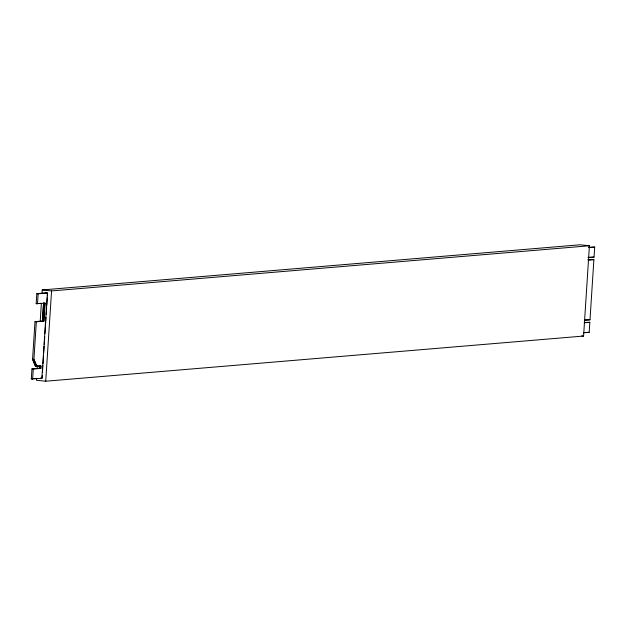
<?xml version="1.0" encoding="UTF-8"?>
<svg xmlns="http://www.w3.org/2000/svg" width="626" height="626" viewBox="0 0 626 626"><rect width="100%" height="100%" fill="white"/><g stroke="black" fill="none" stroke-linecap="round" stroke-linejoin="round"><path stroke-width="0.94" d="M42.263 375.357L42.075 378.268L31.3 378.918L31.949 368.886L39.508 368.252L39.657 365.85M43.57 303.062L42.56 321.005L35.001 321.639L32.575 359.23L35.439 366.21L36.84 366.343L33.906 359.371L36.339 321.78L43.89 321.146L45.056 303.195L43.57 303.062L42.412 321.021L43.89 321.146M45.056 303.195L36.167 303.688L36.817 293.657L46.261 292.858M32.63 379.059L33.28 369.027L40.839 368.393L40.995 365.991L36.777 366.351L33.906 359.371L32.575 359.23L35.51 366.202M37.497 303.829L38.147 293.797L47.592 292.999L47.404 295.91M36.519 378.284L36.394 380.225L45.729 381.218L583.581 336.052L589.418 245.775L580.083 244.782L42.232 289.948L42.044 292.858M37.153 368.573L37.341 365.662M40.228 321.005L41.355 303.532M40.69 368.409L40.839 366.007L39.508 365.866L39.352 368.268L40.839 368.393M43.742 321.161L44.9 303.203M42.451 372.454L42.889 365.67M43.014 363.737L43.523 355.983M43.71 353.072L44.149 346.295M44.274 344.355L44.775 336.6M44.962 333.697L45.401 326.913M45.526 324.98L46.027 317.225M46.214 314.322L46.653 307.538M46.778 305.598L47.279 297.851M45.729 381.218L51.567 290.933L589.418 245.775M583.518 332.805L589.183 332.328L589.833 322.296L584.723 322.476M584.332 320.269L589.997 319.792L593.886 259.602L587.837 259.86M588.385 257.576L594.051 257.098L594.7 247.067L588.643 247.317M589.035 247.544L594.7 247.067M36.167 303.688L40.792 303.297M587.994 257.349L594.051 257.098M588.221 260.08L593.886 259.602M584.887 319.964L589.997 319.792M35.439 366.21L39.508 365.866M584.168 322.773L589.833 322.296M31.3 378.918L36.856 378.456M40.745 378.127L41.887 378.284L47.404 293.015L46.074 292.874M584.074 332.508L589.183 332.328M581.71 335.857L583.581 336.052M42.232 289.948L51.567 290.933M36.817 293.657L38.147 293.797M35.001 321.639L36.339 321.78M31.949 368.886L33.28 369.027"/></g></svg>
